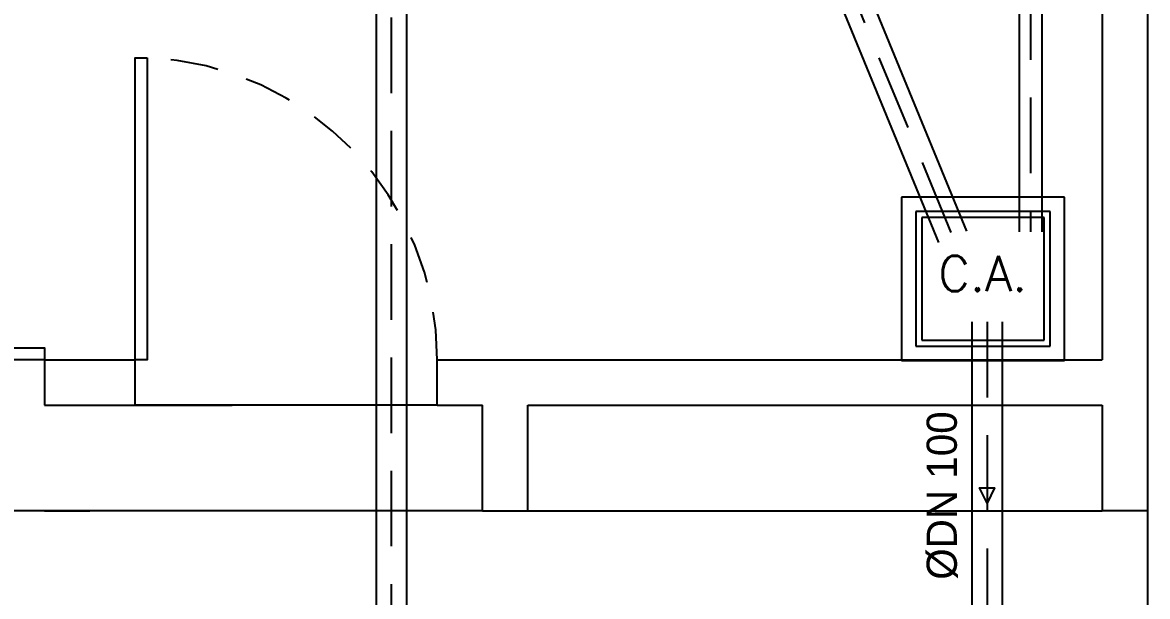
# Model space of a CAD drawing. Header units: millimetres. Extents: x -1292 to 2253, y 326 to 453.
# Drawn here: x 2095.426 to 2099.149, y 339.188 to 341.088 of the extents above; entities that cross this region are included whole.
import ezdxf
from ezdxf.enums import TextEntityAlignment as Align

# ---------------------------------------------------------------- set-up
doc = ezdxf.new("R2010")
doc.units = ezdxf.units.MM
doc.header["$LTSCALE"] = 0.5
doc.linetypes.add('HIDDEN', pattern=[9.525, 6.35, -3.175])
doc.linetypes.add('HIDDENX2', pattern=[0.75, 0.5, -0.25])
for name, color, linetype in [('-HIDRO', 8, 'Continuous'), ('Eixo', 4, 'HIDDENX2'), ('Esgoto', 5, 'ByLayer'), ('TEXTO', 7, 'Continuous')]:
    doc.layers.add(name, color=color, linetype=linetype)
doc.styles.add('R80', font='simplex.shx', dxfattribs={"height": 12})

msp = doc.modelspace()

# ---------------------------------------------------------------- linework, layer by layer
at = {"layer": '-HIDRO', "ltscale": 0.05}
for p, q in [((2099.1487, 364.4712), (2099.1487, 339.4712)), ((2098.9987, 346.8212), (2098.9987, 339.9712)), ((2097.0987, 339.9712), (2098.9987, 339.9712)), ((2097.0987, 339.8212), (2098.9987, 339.8212)), ((2098.9987, 339.8212), (2098.9987, 339.4712)), ((2096.9487, 339.4712), (2097.0987, 339.4712)), ((2097.0987, 339.4712), (2098.9987, 339.4712)), ((2099.1487, 339.4712), (2098.9987, 339.4712)), ((2099.1487, 339.4712), (2099.1487, 336.9712)), ((2099.1487, 339.4712), (2099.1487, 336.9712))]:
    msp.add_line(p, q, dxfattribs=at)
at = {"layer": '-HIDRO', "ltscale": 0.1}
for p, q in [((2095.4987, 339.9712), (2095.7987, 339.9712)), ((2095.4987, 339.9712), (2095.4987, 339.8212)), ((2095.7987, 339.8212), (2095.7987, 339.9712)), ((2096.7987, 339.9712), (2097.0987, 339.9712)), ((2096.7987, 339.8212), (2096.7987, 339.9712)), ((2095.4987, 339.8212), (2096.1196, 339.8212)), ((2096.7987, 339.8212), (2095.7987, 339.8212)), ((2096.7987, 339.8212), (2096.9487, 339.8212)), ((2096.9487, 339.4712), (2096.9487, 339.8212)), ((2097.0987, 339.4712), (2097.0987, 339.8212)), ((2096.9487, 339.4712), (2092.2987, 339.4712)), ((2095.4987, 339.4712), (2095.6487, 339.4712))]:
    msp.add_line(p, q, dxfattribs=at)
for points in [[(2095.8387, 340.9712), (2095.8387, 339.9712), (2095.7987, 339.9712), (2095.7987, 340.9712)], [(2095.4987, 339.9712), (2092.6987, 339.9712), (2092.6987, 340.0112), (2095.4987, 340.0112)]]:
    msp.add_lwpolyline(points, close=True, dxfattribs=at)
at = {"layer": '-HIDRO', "linetype": 'HIDDEN', "ltscale": 0.05}
msp.add_arc((2095.7979, 339.9712), 1.0008, 0, 87.6617, dxfattribs=at)
for p, q in [((2098.8744, 340.5094), (2098.3344, 340.5094)), ((2098.3344, 340.5094), (2098.3344, 339.9694)), ((2098.8744, 339.9694), (2098.8744, 340.5094)), ((2098.3344, 339.9694), (2098.8744, 339.9694))]:
    msp.add_line(p, q)
at = {"color": 1, "linetype": 'Continuous', "ltscale": 0.5}
for p, q in [((2098.8272, 340.4622), (2098.3817, 340.4622)), ((2098.3817, 340.4622), (2098.3817, 340.0167)), ((2098.8272, 340.0167), (2098.8272, 340.4622)), ((2098.3817, 340.0167), (2098.8272, 340.0167))]:
    msp.add_line(p, q, dxfattribs=at)
at = {"color": 1, "linetype": 'HIDDEN', "ltscale": 0.5}
for p, q in [((2098.8069, 340.4419), (2098.4019, 340.4419)), ((2098.4019, 340.4419), (2098.4019, 340.0369)), ((2098.8069, 340.0369), (2098.8069, 340.4419)), ((2098.4019, 340.0369), (2098.8069, 340.0369))]:
    msp.add_line(p, q, dxfattribs=at)
at = {"layer": 'Eixo'}
for p, q in [((2095.8377, 346.868), (2098.5037, 340.3785)), ((2096.6465, 346.3541), (2096.6465, 338.8898)), ((2098.7613, 342.3395), (2098.7613, 340.395)), ((2098.6179, 340.0968), (2098.6179, 338.9475))]:
    msp.add_line(p, q, dxfattribs=at)
at = {"layer": 'Esgoto', "color": 3}
for points in [[(2095.8839, 346.887, 0), (2098.5499, 340.3975, 0)], [(2095.7914, 346.849, 0), (2098.4574, 340.3595, 0)], [(2096.5965, 346.3541, 0), (2096.5965, 338.8898, 0)], [(2096.6965, 346.3541, 0), (2096.6965, 338.8898, 0)], [(2098.7238, 342.3395, 0), (2098.7238, 340.395, 0)], [(2098.7988, 342.3395, 0), (2098.7988, 340.395, 0)], [(2098.5679, 340.0968, 0), (2098.5679, 338.9475, 0)], [(2098.6679, 340.0968, 0), (2098.6679, 338.9475, 0)], [(2098.6179, 339.5472, 0), (2098.6179, 339.5472, 0), (2098.6429, 339.5472, 0), (2098.6179, 339.4972, 0), (2098.5929, 339.5472, 0), (2098.6179, 339.5472, 0)]]:
    msp.add_polyline3d(points, dxfattribs=at)

# ---------------------------------------------------------------- texts
at = {"style": 'R80'}
msp.add_text('C.A.', height=0.11664, dxfattribs=at).set_placement((2098.4562, 340.1985))
at = {"layer": 'TEXTO'}
msp.add_text('ØDN 100', height=0.1, rotation=90, dxfattribs=at).set_placement((2098.4679, 339.5222), align=Align.MIDDLE_CENTER)

doc.saveas('drawing.dxf')
